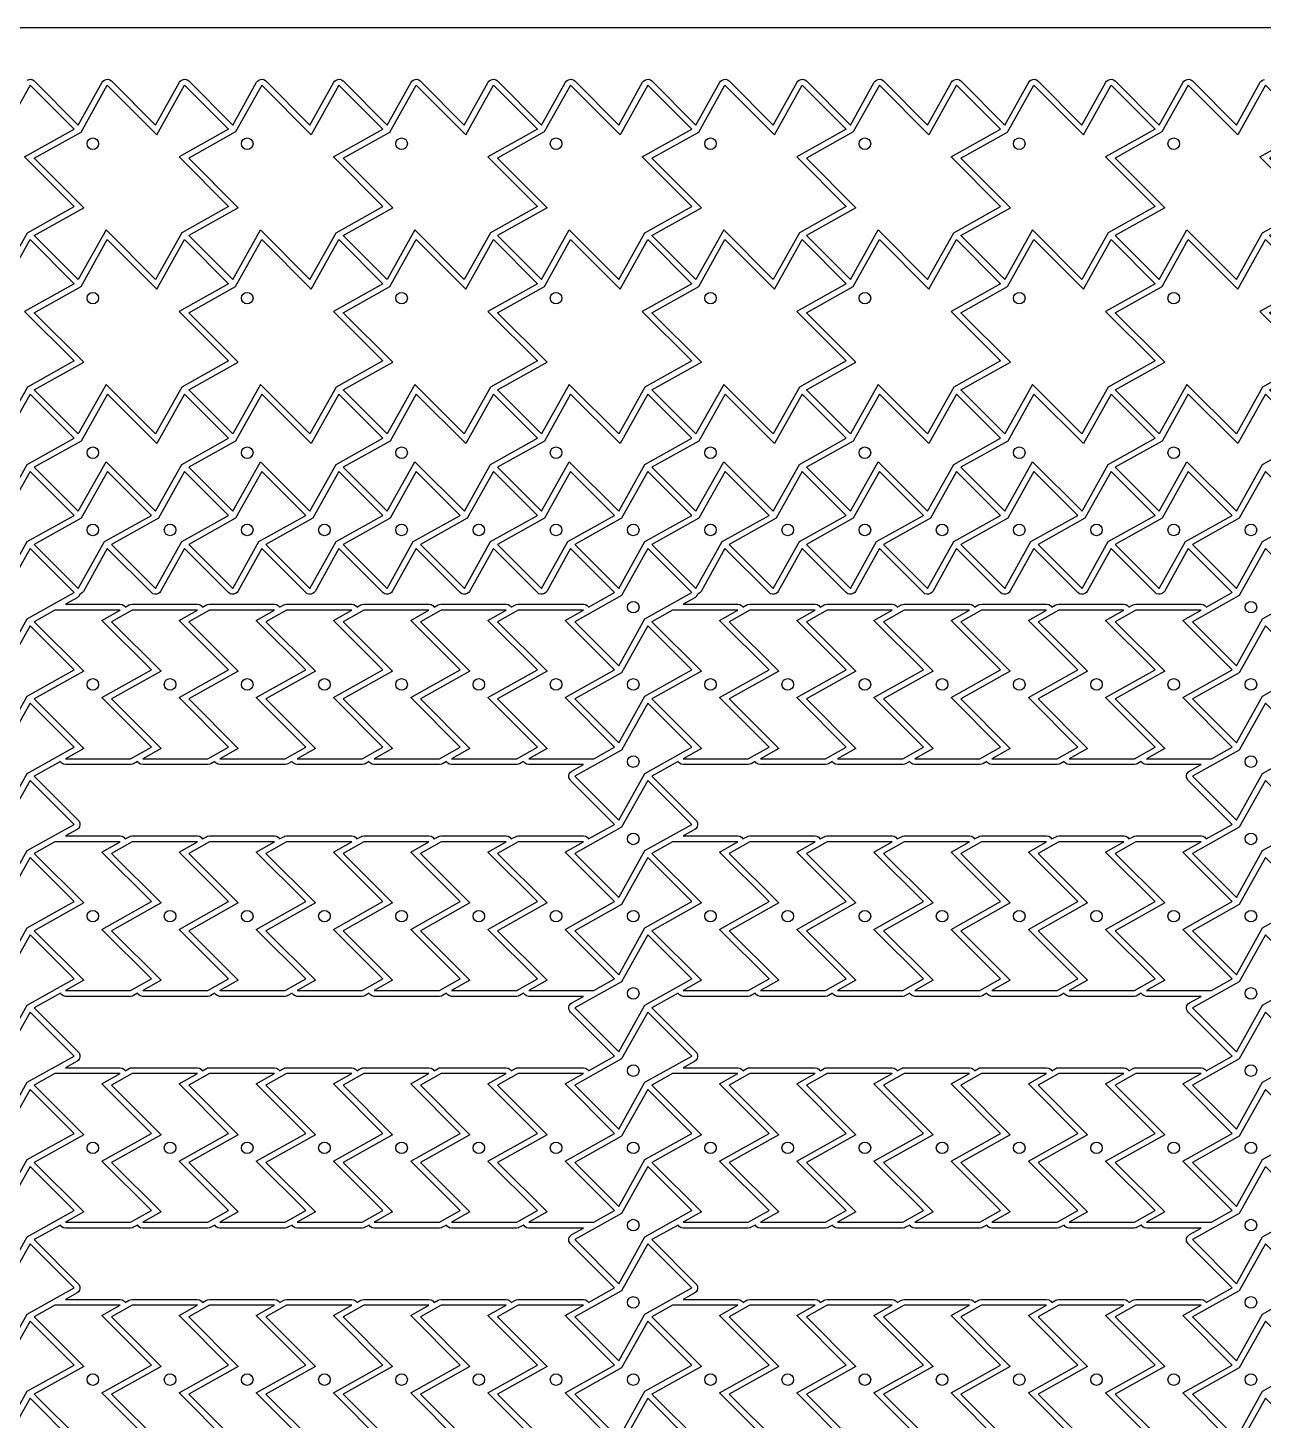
# Model space of a CAD drawing. Header units: millimetres. Extents: x -28 to 301, y -25 to 208.
# Drawn here: x 17.66 to 33.66, y 86.98 to 105 of the extents above; entities that cross this region are included whole.
import ezdxf

# ---------------------------------------------------------------- set-up
doc = ezdxf.new("R2010")
doc.units = ezdxf.units.MM
doc.header["$MEASUREMENT"] = 0
doc.layers.add('1_copper', color=7, linetype='Continuous')
doc.layers.add('drills_via_1_64', color=7, linetype='Continuous')

# ---------------------------------------------------------------- blocks, each defined once
blk = doc.blocks.new('*U23')
for points in [[(1.617, 1.329), (2.258, 0.688), (1.652, 0.348), (1.312, -0.258), (0.671, 0.383), (0.312, -0.258), (-0.258, 0.312), (0.384, 0.67), (-0.258, 1.312), (0.349, 1.651), (0.688, 2.258), (1.33, 1.617), (1.688, 2.258), (2.258, 1.688)], [(-0.383, -0.671), (0.258, -1.312), (-0.348, -1.652), (-0.688, -2.258), (-1.329, -1.617), (-1.688, -2.258), (-2.258, -1.688), (-1.616, -1.33), (-2.258, -0.688), (-1.651, -0.349), (-1.312, 0.258), (-0.67, -0.383), (-0.312, 0.258), (0.258, -0.312)], [(1.617, -0.671), (2.258, -1.312), (1.652, -1.652), (1.312, -2.258), (0.671, -1.617), (0.312, -2.258), (-0.258, -1.688), (0.384, -1.33), (-0.258, -0.688), (0.349, -0.349), (0.688, 0.258), (1.33, -0.383), (1.688, 0.258), (2.258, -0.312)]]:
    blk.add_lwpolyline(points, close=True)
at = {"layer": '1_copper'}
blk.add_lwpolyline([(-0.688, -0.258), (-0.348, 0.348), (0.258, 0.688), (0.258, 0.688), (-0.383, 1.329), (0.258, 1.688), (0.258, 1.688), (-0.312, 2.258), (-0.312, 2.258), (-0.671, 1.617), (-1.312, 2.258), (-1.312, 2.258), (-1.652, 1.652), (-2.258, 1.312), (-2.258, 1.312), (-1.617, 0.671), (-2.258, 0.312), (-2.258, 0.312), (-1.688, -0.258), (-1.688, -0.258), (-1.329, 0.383), (-0.688, -0.258)], close=True, dxfattribs=at)
blk = doc.blocks.new('*U24')
at = {"color": 0, "linetype": 'ByBlock', "lineweight": -2, "transparency": 16777216}
for p in [(12, 0), (16, 0), (20, 0), (24, 0), (28, 0)]:
    blk.add_blockref('*U23', p, dxfattribs=at)
blk = doc.blocks.new('*U42')
blk.add_lwpolyline([(-0.354, -0.962), (0.49, -0.962), (0.758, -0.812), (0.117, -0.171), (0.758, 0.188), (0.117, 0.829), (0.354, 0.962), (-0.49, 0.962), (-0.758, 0.812), (-0.117, 0.171), (-0.758, -0.188), (-0.117, -0.829)], close=True)
blk = doc.blocks.new('*U44')
at = {"color": 0, "linetype": 'ByBlock', "lineweight": -2, "transparency": 16777216}
for p in [(-6, 0), (-5, 0), (-4, 0), (-3, 0), (-2, 0), (-1, 0), (0, 0)]:
    blk.add_blockref('*U42', p, dxfattribs=at)
blk = doc.blocks.new('*U40')
for points in [[(4.258, 1.188), (3.688, 1.758), (3.349, 1.151), (2.742, 0.812), (3.312, 0.242), (3.651, 0.849)], [(4.258, 0.188), (3.688, 0.758), (3.349, 0.151), (2.742, -0.188), (3.312, -0.758), (3.651, -0.151)], [(4.258, -0.812), (3.688, -0.242), (3.349, -0.849), (2.742, -1.188), (3.312, -1.758), (3.651, -1.151)]]:
    blk.add_lwpolyline(points, close=True)
blk.add_blockref('*U44', (2.5, 0))
blk = doc.blocks.new('*U41')
at = {"color": 0, "linetype": 'ByBlock', "lineweight": -2, "transparency": 16777216}
for p in [(0, 0), (8, 0), (16, 0), (0, -3), (8, -3), (16, -3), (0, -6), (8, -6), (16, -6), (0, -9), (8, -9), (16, -9)]:
    blk.add_blockref('*U40', p, dxfattribs=at)
blk = doc.blocks.new('*U59')
blk.add_lwpolyline([(0.758, 0.188), (0.188, 0.758), (-0.151, 0.151), (-0.758, -0.188), (-0.188, -0.758), (0.151, -0.151)], close=True)
blk = doc.blocks.new('*U60')
at = {"color": 0, "linetype": 'ByBlock', "lineweight": -2, "transparency": 16777216}
for p in [(8, 0), (9, 0), (10, 0), (11, 0), (12, 0), (13, 0), (14, 0), (15, 0), (16, 0), (17, 0), (18, 0), (19, 0), (20, 0), (21, 0), (22, 0), (23, 0), (24, 0)]:
    blk.add_blockref('*U59', p, dxfattribs=at)
blk = doc.blocks.new('*U61')
blk.add_lwpolyline([(-0.329, -0.117), (0.312, -0.758), (0.651, -0.151), (1.258, 0.188), (0.688, 0.758), (0.329, 0.117), (-0.312, 0.758), (-0.651, 0.151), (-1.258, -0.188), (-0.688, -0.758)], close=True)
blk = doc.blocks.new('*U62')
at = {"color": 0, "linetype": 'ByBlock', "lineweight": -2, "transparency": 16777216}
for p in [(6, 0), (8, 0), (10, 0), (12, 0), (14, 0), (16, 0), (18, 0), (20, 0), (22, 0)]:
    blk.add_blockref('*U61', p, dxfattribs=at)

msp = doc.modelspace()

# ---------------------------------------------------------------- linework, layer by layer
at = {"layer": '1_copper'}
for points in [[(97, 105), (3, 105), (3, 65), (97, 65)], [(25.25799, 97.68799), (24.68799, 98.25799), (24.37863, 97.70462), (24.36862, 97.69066), (24.34937, 97.6753), (24.32623, 97.66688), (24.30161, 97.66626), (24.27808, 97.67352), (24.25808, 97.68789), (23.68799, 98.25799), (23.37863, 97.70462), (23.36862, 97.69066), (23.34937, 97.6753), (23.32623, 97.66688), (23.30161, 97.66626), (23.27808, 97.67352), (23.25808, 97.68789), (22.68799, 98.25799), (22.37863, 97.70462), (22.36862, 97.69066), (22.34937, 97.6753), (22.32623, 97.66688), (22.30161, 97.66626), (22.27808, 97.67352), (22.25808, 97.68789), (21.68799, 98.25799), (21.37863, 97.70462), (21.36862, 97.69066), (21.34937, 97.6753), (21.32623, 97.66688), (21.30161, 97.66626), (21.27808, 97.67352), (21.25808, 97.68789), (20.68799, 98.25799), (20.37863, 97.70462), (20.36862, 97.69066), (20.34937, 97.6753), (20.32623, 97.66688), (20.30161, 97.66626), (20.27808, 97.67352), (20.25808, 97.68789), (19.68799, 98.25799), (19.37863, 97.70462), (19.36862, 97.69066), (19.34937, 97.6753), (19.32623, 97.66688), (19.30161, 97.66626), (19.27808, 97.67352), (19.25808, 97.68789), (18.68799, 98.25799), (18.37863, 97.70462), (18.36862, 97.69066), (18.34937, 97.6753), (18.33092, 97.66859), (18.32805, 97.65736), (18.31466, 97.63669), (18.29538, 97.62137), (18.14662, 97.5382), (18.85377, 97.5382), (18.88084, 97.53323), (18.90215, 97.5209), (18.91842, 97.50241), (18.91987, 97.49897), (18.9727, 97.5285), (18.98562, 97.53423), (19.00993, 97.5382), (19.85377, 97.5382), (19.88084, 97.53323), (19.90215, 97.5209), (19.91842, 97.50241), (19.91987, 97.49897), (19.9727, 97.5285), (19.98562, 97.53423), (20.00993, 97.5382), (20.85377, 97.5382), (20.88084, 97.53323), (20.90215, 97.5209), (20.91843, 97.50241), (20.91987, 97.49897), (20.9727, 97.5285), (20.98562, 97.53423), (21.00993, 97.5382), (21.85377, 97.5382), (21.88084, 97.53323), (21.90215, 97.5209), (21.91843, 97.50241), (21.91987, 97.49897), (21.9727, 97.5285), (21.98562, 97.53423), (22.00993, 97.5382), (22.85377, 97.5382), (22.88084, 97.53323), (22.90215, 97.5209), (22.91843, 97.50241), (22.91987, 97.49897), (22.9727, 97.5285), (22.98562, 97.53423), (23.00993, 97.5382), (23.85377, 97.5382), (23.88084, 97.53323), (23.90215, 97.5209), (23.91842, 97.50241), (23.91987, 97.49897), (23.9727, 97.5285), (23.98562, 97.53423), (24.00993, 97.5382), (24.85377, 97.5382), (24.88084, 97.53323), (24.90215, 97.5209), (24.91843, 97.50241), (24.91987, 97.49897)], [(33.25799, 97.68799), (32.68799, 98.25799), (32.37863, 97.70462), (32.36862, 97.69066), (32.34937, 97.6753), (32.32623, 97.66688), (32.30161, 97.66626), (32.27808, 97.67352), (32.25808, 97.68789), (31.68799, 98.25799), (31.37863, 97.70462), (31.36862, 97.69066), (31.34937, 97.6753), (31.32623, 97.66688), (31.30161, 97.66626), (31.27808, 97.67352), (31.25808, 97.68789), (30.68799, 98.25799), (30.37863, 97.70462), (30.36862, 97.69066), (30.34937, 97.6753), (30.32623, 97.66688), (30.30161, 97.66626), (30.27808, 97.67352), (30.25808, 97.68789), (29.68799, 98.25799), (29.37863, 97.70462), (29.36862, 97.69066), (29.34937, 97.6753), (29.32623, 97.66688), (29.30161, 97.66626), (29.27808, 97.67352), (29.25808, 97.68789), (28.68799, 98.25799), (28.37863, 97.70462), (28.36862, 97.69066), (28.34937, 97.6753), (28.32623, 97.66688), (28.30161, 97.66626), (28.27808, 97.67352), (28.25808, 97.68789), (27.68799, 98.25799), (27.37863, 97.70462), (27.36862, 97.69066), (27.34937, 97.6753), (27.32623, 97.66688), (27.30161, 97.66626), (27.27808, 97.67352), (27.25808, 97.68789), (26.68799, 98.25799), (26.37863, 97.70462), (26.36862, 97.69066), (26.34937, 97.6753), (26.33092, 97.66859), (26.32805, 97.65736), (26.31466, 97.63669), (26.29538, 97.62137), (26.14662, 97.5382), (26.85377, 97.5382), (26.88084, 97.53323), (26.90215, 97.5209), (26.91843, 97.50241), (26.91987, 97.49897), (26.9727, 97.5285), (26.98562, 97.53423), (27.00993, 97.5382), (27.85377, 97.5382), (27.88084, 97.53323), (27.90215, 97.5209), (27.91843, 97.50241), (27.91987, 97.49897), (27.9727, 97.5285), (27.98562, 97.53423), (28.00993, 97.5382), (28.85377, 97.5382), (28.88084, 97.53323), (28.90215, 97.5209), (28.91843, 97.50241), (28.91987, 97.49897), (28.9727, 97.5285), (28.98562, 97.53423), (29.00993, 97.5382), (29.85377, 97.5382), (29.88084, 97.53323), (29.90215, 97.5209), (29.91842, 97.50241), (29.91987, 97.49897), (29.9727, 97.5285), (29.98562, 97.53423), (30.00993, 97.5382), (30.85377, 97.5382), (30.88084, 97.53323), (30.90215, 97.5209), (30.91843, 97.50241), (30.91987, 97.49897), (30.9727, 97.5285), (30.98562, 97.53423), (31.00993, 97.5382), (31.85377, 97.5382), (31.88084, 97.53323), (31.90215, 97.5209), (31.91843, 97.50241), (31.91987, 97.49897), (31.9727, 97.5285), (31.98562, 97.53423), (32.00993, 97.5382), (32.85377, 97.5382), (32.88084, 97.53323), (32.90215, 97.5209), (32.91842, 97.50241), (32.91987, 97.49897)], [(25.25799, 94.68799), (24.68789, 95.25808), (24.67719, 95.27152), (24.66765, 95.29422), (24.66585, 95.31878), (24.67195, 95.34264), (24.68534, 95.36331), (24.70462, 95.37863), (24.85338, 95.4618), (24.14623, 95.4618), (24.11916, 95.46677), (24.09785, 95.4791), (24.08158, 95.49759), (24.08013, 95.50103), (24.0273, 95.4715), (24.01438, 95.46577), (23.99007, 95.4618), (23.14623, 95.4618), (23.11916, 95.46677), (23.09785, 95.4791), (23.08158, 95.49759), (23.08013, 95.50103), (23.0273, 95.4715), (23.01438, 95.46577), (22.99007, 95.4618), (22.14623, 95.4618), (22.11916, 95.46677), (22.09785, 95.4791), (22.08158, 95.49759), (22.08013, 95.50103), (22.0273, 95.4715), (22.01438, 95.46577), (21.99007, 95.4618), (21.14623, 95.4618), (21.11916, 95.46677), (21.09785, 95.4791), (21.08158, 95.49759), (21.08013, 95.50103), (21.0273, 95.4715), (21.01438, 95.46577), (20.99007, 95.4618), (20.14623, 95.4618), (20.11916, 95.46677), (20.09785, 95.4791), (20.08158, 95.49759), (20.08013, 95.50103), (20.0273, 95.4715), (20.01438, 95.46577), (19.99007, 95.4618), (19.14623, 95.4618), (19.11916, 95.46677), (19.09785, 95.4791), (19.08158, 95.49759), (19.08013, 95.50103), (19.0273, 95.4715), (19.01438, 95.46577), (18.99007, 95.4618), (18.14623, 95.4618), (18.11916, 95.46677), (18.09785, 95.4791), (18.08158, 95.49759), (18.08013, 95.50103), (17.74201, 95.31201), (18.31211, 94.74192), (18.32281, 94.72848), (18.33235, 94.70578), (18.33415, 94.68122), (18.32805, 94.65736), (18.31466, 94.63669), (18.29538, 94.62137), (18.14662, 94.5382), (18.85377, 94.5382), (18.88084, 94.53323), (18.90215, 94.5209), (18.91842, 94.50241), (18.91987, 94.49897), (18.9727, 94.5285), (18.98562, 94.53423), (19.00993, 94.5382), (19.85377, 94.5382), (19.88084, 94.53323), (19.90215, 94.5209), (19.91842, 94.50241), (19.91987, 94.49897), (19.9727, 94.5285), (19.98562, 94.53423), (20.00993, 94.5382), (20.85377, 94.5382), (20.88084, 94.53323), (20.90215, 94.5209), (20.91843, 94.50241), (20.91987, 94.49897), (20.9727, 94.5285), (20.98562, 94.53423), (21.00993, 94.5382), (21.85377, 94.5382), (21.88084, 94.53323), (21.90215, 94.5209), (21.91843, 94.50241), (21.91987, 94.49897), (21.9727, 94.5285), (21.98562, 94.53423), (22.00993, 94.5382), (22.85377, 94.5382), (22.88084, 94.53323), (22.90215, 94.5209), (22.91843, 94.50241), (22.91987, 94.49897), (22.9727, 94.5285), (22.98562, 94.53423), (23.00993, 94.5382), (23.85377, 94.5382), (23.88084, 94.53323), (23.90215, 94.5209), (23.91842, 94.50241), (23.91987, 94.49897), (23.9727, 94.5285), (23.98562, 94.53423), (24.00993, 94.5382), (24.85377, 94.5382), (24.88084, 94.53323), (24.90215, 94.5209), (24.91843, 94.50241), (24.91987, 94.49897)], [(33.25799, 94.68799), (32.68789, 95.25808), (32.67719, 95.27152), (32.66765, 95.29422), (32.66585, 95.31878), (32.67195, 95.34264), (32.68534, 95.36331), (32.70462, 95.37863), (32.85338, 95.4618), (32.14623, 95.4618), (32.11916, 95.46677), (32.09785, 95.4791), (32.08158, 95.49759), (32.08013, 95.50103), (32.0273, 95.4715), (32.01438, 95.46577), (31.99007, 95.4618), (31.14623, 95.4618), (31.11916, 95.46677), (31.09785, 95.4791), (31.08158, 95.49759), (31.08013, 95.50103), (31.0273, 95.4715), (31.01438, 95.46577), (30.99007, 95.4618), (30.14623, 95.4618), (30.11916, 95.46677), (30.09785, 95.4791), (30.08158, 95.49759), (30.08013, 95.50103), (30.0273, 95.4715), (30.01438, 95.46577), (29.99007, 95.4618), (29.14623, 95.4618), (29.11916, 95.46677), (29.09785, 95.4791), (29.08158, 95.49759), (29.08013, 95.50103), (29.0273, 95.4715), (29.01438, 95.46577), (28.99007, 95.4618), (28.14623, 95.4618), (28.11916, 95.46677), (28.09785, 95.4791), (28.08158, 95.49759), (28.08013, 95.50103), (28.0273, 95.4715), (28.01438, 95.46577), (27.99007, 95.4618), (27.14623, 95.4618), (27.11916, 95.46677), (27.09785, 95.4791), (27.08158, 95.49759), (27.08013, 95.50103), (27.0273, 95.4715), (27.01438, 95.46577), (26.99007, 95.4618), (26.14623, 95.4618), (26.11916, 95.46677), (26.09785, 95.4791), (26.08158, 95.49759), (26.08013, 95.50103), (25.74201, 95.31201), (26.31211, 94.74192), (26.32281, 94.72848), (26.33235, 94.70578), (26.33415, 94.68122), (26.32805, 94.65736), (26.31466, 94.63669), (26.29538, 94.62137), (26.14662, 94.5382), (26.85377, 94.5382), (26.88084, 94.53323), (26.90215, 94.5209), (26.91843, 94.50241), (26.91987, 94.49897), (26.9727, 94.5285), (26.98562, 94.53423), (27.00993, 94.5382), (27.85377, 94.5382), (27.88084, 94.53323), (27.90215, 94.5209), (27.91843, 94.50241), (27.91987, 94.49897), (27.9727, 94.5285), (27.98562, 94.53423), (28.00993, 94.5382), (28.85377, 94.5382), (28.88084, 94.53323), (28.90215, 94.5209), (28.91843, 94.50241), (28.91987, 94.49897), (28.9727, 94.5285), (28.98562, 94.53423), (29.00993, 94.5382), (29.85377, 94.5382), (29.88084, 94.53323), (29.90215, 94.5209), (29.91842, 94.50241), (29.91987, 94.49897), (29.9727, 94.5285), (29.98562, 94.53423), (30.00993, 94.5382), (30.85377, 94.5382), (30.88084, 94.53323), (30.90215, 94.5209), (30.91843, 94.50241), (30.91987, 94.49897), (30.9727, 94.5285), (30.98562, 94.53423), (31.00993, 94.5382), (31.85377, 94.5382), (31.88084, 94.53323), (31.90215, 94.5209), (31.91843, 94.50241), (31.91987, 94.49897), (31.9727, 94.5285), (31.98562, 94.53423), (32.00993, 94.5382), (32.85377, 94.5382), (32.88084, 94.53323), (32.90215, 94.5209), (32.91842, 94.50241), (32.91987, 94.49897)], [(25.25799, 91.68799), (24.68789, 92.25808), (24.67719, 92.27152), (24.66765, 92.29422), (24.66585, 92.31878), (24.67195, 92.34264), (24.68534, 92.36331), (24.70462, 92.37863), (24.85338, 92.4618), (24.14623, 92.4618), (24.11916, 92.46677), (24.09785, 92.4791), (24.08158, 92.49759), (24.08013, 92.50103), (24.0273, 92.4715), (24.01438, 92.46577), (23.99007, 92.4618), (23.14623, 92.4618), (23.11916, 92.46677), (23.09785, 92.4791), (23.08158, 92.49759), (23.08013, 92.50103), (23.0273, 92.4715), (23.01438, 92.46577), (22.99007, 92.4618), (22.14623, 92.4618), (22.11916, 92.46677), (22.09785, 92.4791), (22.08158, 92.49759), (22.08013, 92.50103), (22.0273, 92.4715), (22.01438, 92.46577), (21.99007, 92.4618), (21.14623, 92.4618), (21.11916, 92.46677), (21.09785, 92.4791), (21.08158, 92.49759), (21.08013, 92.50103), (21.0273, 92.4715), (21.01438, 92.46577), (20.99007, 92.4618), (20.14623, 92.4618), (20.11916, 92.46677), (20.09785, 92.4791), (20.08158, 92.49759), (20.08013, 92.50103), (20.0273, 92.4715), (20.01438, 92.46577), (19.99007, 92.4618), (19.14623, 92.4618), (19.11916, 92.46677), (19.09785, 92.4791), (19.08158, 92.49759), (19.08013, 92.50103), (19.0273, 92.4715), (19.01438, 92.46577), (18.99007, 92.4618), (18.14623, 92.4618), (18.11916, 92.46677), (18.09785, 92.4791), (18.08158, 92.49759), (18.08013, 92.50103), (17.74201, 92.31201), (18.31211, 91.74192), (18.32281, 91.72848), (18.33235, 91.70578), (18.33415, 91.68122), (18.32805, 91.65736), (18.31466, 91.63669), (18.29538, 91.62137), (18.14662, 91.5382), (18.85377, 91.5382), (18.88084, 91.53323), (18.90215, 91.5209), (18.91842, 91.50241), (18.91987, 91.49897), (18.9727, 91.5285), (18.98562, 91.53423), (19.00993, 91.5382), (19.85377, 91.5382), (19.88084, 91.53323), (19.90215, 91.5209), (19.91842, 91.50241), (19.91987, 91.49897), (19.9727, 91.5285), (19.98562, 91.53423), (20.00993, 91.5382), (20.85377, 91.5382), (20.88084, 91.53323), (20.90215, 91.5209), (20.91843, 91.50241), (20.91987, 91.49897), (20.9727, 91.5285), (20.98562, 91.53423), (21.00993, 91.5382), (21.85377, 91.5382), (21.88084, 91.53323), (21.90215, 91.5209), (21.91843, 91.50241), (21.91987, 91.49897), (21.9727, 91.5285), (21.98562, 91.53423), (22.00993, 91.5382), (22.85377, 91.5382), (22.88084, 91.53323), (22.90215, 91.5209), (22.91843, 91.50241), (22.91987, 91.49897), (22.9727, 91.5285), (22.98562, 91.53423), (23.00993, 91.5382), (23.85377, 91.5382), (23.88084, 91.53323), (23.90215, 91.5209), (23.91842, 91.50241), (23.91987, 91.49897), (23.9727, 91.5285), (23.98562, 91.53423), (24.00993, 91.5382), (24.85377, 91.5382), (24.88084, 91.53323), (24.90215, 91.5209), (24.91843, 91.50241), (24.91987, 91.49897)], [(33.25799, 91.68799), (32.68789, 92.25808), (32.67719, 92.27152), (32.66765, 92.29422), (32.66585, 92.31878), (32.67195, 92.34264), (32.68534, 92.36331), (32.70462, 92.37863), (32.85338, 92.4618), (32.14623, 92.4618), (32.11916, 92.46677), (32.09785, 92.4791), (32.08158, 92.49759), (32.08013, 92.50103), (32.0273, 92.4715), (32.01438, 92.46577), (31.99007, 92.4618), (31.14623, 92.4618), (31.11916, 92.46677), (31.09785, 92.4791), (31.08158, 92.49759), (31.08013, 92.50103), (31.0273, 92.4715), (31.01438, 92.46577), (30.99007, 92.4618), (30.14623, 92.4618), (30.11916, 92.46677), (30.09785, 92.4791), (30.08158, 92.49759), (30.08013, 92.50103), (30.0273, 92.4715), (30.01438, 92.46577), (29.99007, 92.4618), (29.14623, 92.4618), (29.11916, 92.46677), (29.09785, 92.4791), (29.08158, 92.49759), (29.08013, 92.50103), (29.0273, 92.4715), (29.01438, 92.46577), (28.99007, 92.4618), (28.14623, 92.4618), (28.11916, 92.46677), (28.09785, 92.4791), (28.08158, 92.49759), (28.08013, 92.50103), (28.0273, 92.4715), (28.01438, 92.46577), (27.99007, 92.4618), (27.14623, 92.4618), (27.11916, 92.46677), (27.09785, 92.4791), (27.08158, 92.49759), (27.08013, 92.50103), (27.0273, 92.4715), (27.01438, 92.46577), (26.99007, 92.4618), (26.14623, 92.4618), (26.11916, 92.46677), (26.09785, 92.4791), (26.08158, 92.49759), (26.08013, 92.50103), (25.74201, 92.31201), (26.31211, 91.74192), (26.32281, 91.72848), (26.33235, 91.70578), (26.33415, 91.68122), (26.32805, 91.65736), (26.31466, 91.63669), (26.29538, 91.62137), (26.14662, 91.5382), (26.85377, 91.5382), (26.88084, 91.53323), (26.90215, 91.5209), (26.91843, 91.50241), (26.91987, 91.49897), (26.9727, 91.5285), (26.98562, 91.53423), (27.00993, 91.5382), (27.85377, 91.5382), (27.88084, 91.53323), (27.90215, 91.5209), (27.91843, 91.50241), (27.91987, 91.49897), (27.9727, 91.5285), (27.98562, 91.53423), (28.00993, 91.5382), (28.85377, 91.5382), (28.88084, 91.53323), (28.90215, 91.5209), (28.91843, 91.50241), (28.91987, 91.49897), (28.9727, 91.5285), (28.98562, 91.53423), (29.00993, 91.5382), (29.85377, 91.5382), (29.88084, 91.53323), (29.90215, 91.5209), (29.91842, 91.50241), (29.91987, 91.49897), (29.9727, 91.5285), (29.98562, 91.53423), (30.00993, 91.5382), (30.85377, 91.5382), (30.88084, 91.53323), (30.90215, 91.5209), (30.91843, 91.50241), (30.91987, 91.49897), (30.9727, 91.5285), (30.98562, 91.53423), (31.00993, 91.5382), (31.85377, 91.5382), (31.88084, 91.53323), (31.90215, 91.5209), (31.91843, 91.50241), (31.91987, 91.49897), (31.9727, 91.5285), (31.98562, 91.53423), (32.00993, 91.5382), (32.85377, 91.5382), (32.88084, 91.53323), (32.90215, 91.5209), (32.91842, 91.50241), (32.91987, 91.49897)], [(25.25799, 88.68799), (24.68789, 89.25808), (24.67719, 89.27152), (24.66765, 89.29422), (24.66585, 89.31878), (24.67195, 89.34264), (24.68534, 89.36331), (24.70462, 89.37863), (24.85338, 89.4618), (24.14623, 89.4618), (24.11916, 89.46677), (24.09785, 89.4791), (24.08158, 89.49759), (24.08013, 89.50103), (24.0273, 89.4715), (24.01438, 89.46578), (23.99007, 89.4618), (23.14623, 89.4618), (23.11916, 89.46677), (23.09785, 89.4791), (23.08158, 89.49759), (23.08013, 89.50103), (23.0273, 89.4715), (23.01438, 89.46578), (22.99007, 89.4618), (22.14623, 89.4618), (22.11916, 89.46677), (22.09785, 89.4791), (22.08158, 89.49759), (22.08013, 89.50103), (22.0273, 89.4715), (22.01438, 89.46578), (21.99007, 89.4618), (21.14623, 89.4618), (21.11916, 89.46677), (21.09785, 89.4791), (21.08158, 89.49759), (21.08013, 89.50103), (21.0273, 89.4715), (21.01438, 89.46578), (20.99007, 89.4618), (20.14623, 89.4618), (20.11916, 89.46677), (20.09785, 89.4791), (20.08158, 89.49759), (20.08013, 89.50103), (20.0273, 89.4715), (20.01438, 89.46578), (19.99007, 89.4618), (19.14623, 89.4618), (19.11916, 89.46677), (19.09785, 89.4791), (19.08158, 89.49759), (19.08013, 89.50103), (19.0273, 89.4715), (19.01438, 89.46578), (18.99007, 89.4618), (18.14623, 89.4618), (18.11916, 89.46677), (18.09785, 89.4791), (18.08158, 89.49759), (18.08013, 89.50103), (17.74201, 89.31201), (18.31211, 88.74192), (18.32281, 88.72848), (18.33235, 88.70578), (18.33415, 88.68122), (18.32805, 88.65736), (18.31466, 88.63669), (18.29538, 88.62137), (18.14662, 88.5382), (18.85377, 88.5382), (18.88084, 88.53323), (18.90215, 88.5209), (18.91842, 88.50241), (18.91987, 88.49897), (18.9727, 88.5285), (18.98562, 88.53423), (19.00993, 88.5382), (19.85377, 88.5382), (19.88084, 88.53323), (19.90215, 88.5209), (19.91842, 88.50241), (19.91987, 88.49897), (19.9727, 88.5285), (19.98562, 88.53423), (20.00993, 88.5382), (20.85377, 88.5382), (20.88084, 88.53323), (20.90215, 88.5209), (20.91843, 88.50241), (20.91987, 88.49897), (20.9727, 88.5285), (20.98562, 88.53423), (21.00993, 88.5382), (21.85377, 88.5382), (21.88084, 88.53323), (21.90215, 88.5209), (21.91843, 88.50241), (21.91987, 88.49897), (21.9727, 88.5285), (21.98562, 88.53423), (22.00993, 88.5382), (22.85377, 88.5382), (22.88084, 88.53323), (22.90215, 88.5209), (22.91843, 88.50241), (22.91987, 88.49897), (22.9727, 88.5285), (22.98562, 88.53423), (23.00993, 88.5382), (23.85377, 88.5382), (23.88084, 88.53323), (23.90215, 88.5209), (23.91842, 88.50241), (23.91987, 88.49897), (23.9727, 88.5285), (23.98562, 88.53423), (24.00993, 88.5382), (24.85377, 88.5382), (24.88084, 88.53323), (24.90215, 88.5209), (24.91843, 88.50241), (24.91987, 88.49897)], [(33.25799, 88.68799), (32.68789, 89.25808), (32.67719, 89.27152), (32.66765, 89.29422), (32.66585, 89.31878), (32.67195, 89.34264), (32.68534, 89.36331), (32.70462, 89.37863), (32.85338, 89.4618), (32.14623, 89.4618), (32.11916, 89.46677), (32.09785, 89.4791), (32.08158, 89.49759), (32.08013, 89.50103), (32.0273, 89.4715), (32.01438, 89.46578), (31.99007, 89.4618), (31.14623, 89.4618), (31.11916, 89.46677), (31.09785, 89.4791), (31.08158, 89.49759), (31.08013, 89.50103), (31.0273, 89.4715), (31.01438, 89.46578), (30.99007, 89.4618), (30.14623, 89.4618), (30.11916, 89.46677), (30.09785, 89.4791), (30.08158, 89.49759), (30.08013, 89.50103), (30.0273, 89.4715), (30.01438, 89.46578), (29.99007, 89.4618), (29.14623, 89.4618), (29.11916, 89.46677), (29.09785, 89.4791), (29.08158, 89.49759), (29.08013, 89.50103), (29.0273, 89.4715), (29.01438, 89.46578), (28.99007, 89.4618), (28.14623, 89.4618), (28.11916, 89.46677), (28.09785, 89.4791), (28.08158, 89.49759), (28.08013, 89.50103), (28.0273, 89.4715), (28.01438, 89.46578), (27.99007, 89.4618), (27.14623, 89.4618), (27.11916, 89.46677), (27.09785, 89.4791), (27.08158, 89.49759), (27.08013, 89.50103), (27.0273, 89.4715), (27.01438, 89.46578), (26.99007, 89.4618), (26.14623, 89.4618), (26.11916, 89.46677), (26.09785, 89.4791), (26.08158, 89.49759), (26.08013, 89.50103), (25.74201, 89.31201), (26.31211, 88.74192), (26.32281, 88.72848), (26.33235, 88.70578), (26.33415, 88.68122), (26.32805, 88.65736), (26.31466, 88.63669), (26.29538, 88.62137), (26.14662, 88.5382), (26.85377, 88.5382), (26.88084, 88.53323), (26.90215, 88.5209), (26.91843, 88.50241), (26.91987, 88.49897), (26.9727, 88.5285), (26.98562, 88.53423), (27.00993, 88.5382), (27.85377, 88.5382), (27.88084, 88.53323), (27.90215, 88.5209), (27.91843, 88.50241), (27.91987, 88.49897), (27.9727, 88.5285), (27.98562, 88.53423), (28.00993, 88.5382), (28.85377, 88.5382), (28.88084, 88.53323), (28.90215, 88.5209), (28.91843, 88.50241), (28.91987, 88.49897), (28.9727, 88.5285), (28.98562, 88.53423), (29.00993, 88.5382), (29.85377, 88.5382), (29.88084, 88.53323), (29.90215, 88.5209), (29.91842, 88.50241), (29.91987, 88.49897), (29.9727, 88.5285), (29.98562, 88.53423), (30.00993, 88.5382), (30.85377, 88.5382), (30.88084, 88.53323), (30.90215, 88.5209), (30.91843, 88.50241), (30.91987, 88.49897), (30.9727, 88.5285), (30.98562, 88.53423), (31.00993, 88.5382), (31.85377, 88.5382), (31.88084, 88.53323), (31.90215, 88.5209), (31.91843, 88.50241), (31.91987, 88.49897), (31.9727, 88.5285), (31.98562, 88.53423), (32.00993, 88.5382), (32.85377, 88.5382), (32.88084, 88.53323), (32.90215, 88.5209), (32.91842, 88.50241), (32.91987, 88.49897)]]:
    msp.add_lwpolyline(points, close=True, dxfattribs=at)
msp.add_lwpolyline([(17.65063, 104.3247), (17.67377, 104.33312), (17.69839, 104.33374), (17.72192, 104.32648), (17.74192, 104.31211), (18.31201, 103.74201), (18.62137, 104.29538), (18.63138, 104.30934), (18.65063, 104.3247), (18.67377, 104.33312), (18.69839, 104.33374), (18.72192, 104.32648), (18.74192, 104.31211), (19.31201, 103.74201), (19.62137, 104.29538), (19.63138, 104.30934), (19.65063, 104.3247), (19.67377, 104.33312), (19.69839, 104.33374), (19.72192, 104.32648), (19.74192, 104.31211), (20.31201, 103.74201), (20.62137, 104.29538), (20.63138, 104.30934), (20.65063, 104.3247), (20.67377, 104.33312), (20.69839, 104.33374), (20.72192, 104.32648), (20.74192, 104.31211), (21.31201, 103.74201), (21.62137, 104.29538), (21.63138, 104.30934), (21.65063, 104.3247), (21.67378, 104.33312), (21.69839, 104.33374), (21.72192, 104.32648), (21.74192, 104.31211), (22.31201, 103.74201), (22.62137, 104.29538), (22.63138, 104.30934), (22.65063, 104.3247), (22.67378, 104.33312), (22.69839, 104.33374), (22.72192, 104.32648), (22.74192, 104.31211), (23.31201, 103.74201), (23.62137, 104.29538), (23.63138, 104.30934), (23.65063, 104.3247), (23.67378, 104.33312), (23.69839, 104.33374), (23.72192, 104.32648), (23.74192, 104.31211), (24.31201, 103.74201), (24.62137, 104.29538), (24.63138, 104.30934), (24.65063, 104.3247), (24.67378, 104.33312), (24.69839, 104.33374), (24.72192, 104.32648), (24.74192, 104.31211), (25.31201, 103.74201), (25.62137, 104.29538), (25.63138, 104.30934), (25.65063, 104.3247), (25.67378, 104.33312), (25.69839, 104.33374), (25.72192, 104.32648), (25.74192, 104.31211), (26.31201, 103.74201), (26.62137, 104.29538), (26.63138, 104.30934), (26.65063, 104.3247), (26.67378, 104.33312), (26.69839, 104.33374), (26.72192, 104.32648), (26.74192, 104.31211), (27.31201, 103.74201), (27.62137, 104.29538), (27.63138, 104.30934), (27.65063, 104.3247), (27.67378, 104.33312), (27.69839, 104.33374), (27.72192, 104.32648), (27.74192, 104.31211), (28.31201, 103.74201), (28.62137, 104.29538), (28.63138, 104.30934), (28.65063, 104.3247), (28.67378, 104.33312), (28.69839, 104.33374), (28.72192, 104.32648), (28.74192, 104.31211), (29.31201, 103.74201), (29.62137, 104.29538), (29.63138, 104.30934), (29.65063, 104.3247), (29.67378, 104.33312), (29.69839, 104.33374), (29.72192, 104.32648), (29.74192, 104.31211), (30.31201, 103.74201), (30.62137, 104.29538), (30.63138, 104.30934), (30.65063, 104.3247), (30.67378, 104.33312), (30.69839, 104.33374), (30.72192, 104.32648), (30.74192, 104.31211), (31.31201, 103.74201), (31.62137, 104.29538), (31.63138, 104.30934), (31.65063, 104.3247), (31.67378, 104.33312), (31.69839, 104.33374), (31.72192, 104.32648), (31.74192, 104.31211), (32.31201, 103.74201), (32.62137, 104.29538), (32.63138, 104.30934), (32.65063, 104.3247), (32.67377, 104.33312), (32.69839, 104.33374), (32.72192, 104.32648), (32.74192, 104.31211), (33.31201, 103.74201), (33.62137, 104.29538), (33.63138, 104.30934), (33.65063, 104.3247), (33.67377, 104.33312)], dxfattribs=at)
at = {"layer": 'drills_via_1_64'}
for centre in [(18.5, 103.5), (20.5, 103.5), (22.5, 103.5), (24.5, 103.5), (26.5, 103.5), (28.5, 103.5), (30.5, 103.5), (32.5, 103.5), (18.5, 101.5), (20.5, 101.5), (22.5, 101.5), (24.5, 101.5), (26.5, 101.5), (28.5, 101.5), (30.5, 101.5), (32.5, 101.5), (18.5, 99.5), (20.5, 99.5), (22.5, 99.5), (24.5, 99.5), (26.5, 99.5), (28.5, 99.5), (30.5, 99.5), (32.5, 99.5), (18.5, 98.5), (19.5, 98.5), (20.5, 98.5), (21.5, 98.5), (22.5, 98.5), (23.5, 98.5), (24.5, 98.5), (25.5, 98.5), (26.5, 98.5), (27.5, 98.5), (28.5, 98.5), (29.5, 98.5), (30.5, 98.5), (31.5, 98.5), (32.5, 98.5), (33.5, 98.5), (25.5, 97.5), (33.5, 97.5), (18.5, 96.5), (19.5, 96.5), (20.5, 96.5), (21.5, 96.5), (22.5, 96.5), (23.5, 96.5), (24.5, 96.5), (25.5, 96.5), (26.5, 96.5), (27.5, 96.5), (28.5, 96.5), (29.5, 96.5), (30.5, 96.5), (31.5, 96.5), (32.5, 96.5), (33.5, 96.5), (25.5, 95.5), (33.5, 95.5), (25.5, 94.5), (33.5, 94.5), (18.5, 93.5), (19.5, 93.5), (20.5, 93.5), (21.5, 93.5), (22.5, 93.5), (23.5, 93.5), (24.5, 93.5), (25.5, 93.5), (26.5, 93.5), (27.5, 93.5), (28.5, 93.5), (29.5, 93.5), (30.5, 93.5), (31.5, 93.5), (32.5, 93.5), (33.5, 93.5), (25.5, 92.5), (33.5, 92.5), (25.5, 91.5), (33.5, 91.5), (18.5, 90.5), (19.5, 90.5), (20.5, 90.5), (21.5, 90.5), (22.5, 90.5), (23.5, 90.5), (24.5, 90.5), (25.5, 90.5), (26.5, 90.5), (27.5, 90.5), (28.5, 90.5), (29.5, 90.5), (30.5, 90.5), (31.5, 90.5), (32.5, 90.5), (33.5, 90.5), (25.5, 89.5), (33.5, 89.5), (25.5, 88.5), (33.5, 88.5), (18.5, 87.5), (19.5, 87.5), (20.5, 87.5), (21.5, 87.5), (22.5, 87.5), (23.5, 87.5), (24.5, 87.5), (25.5, 87.5), (26.5, 87.5), (27.5, 87.5), (28.5, 87.5), (29.5, 87.5), (30.5, 87.5), (31.5, 87.5), (32.5, 87.5), (33.5, 87.5)]:
    msp.add_circle(centre, 0.075, dxfattribs=at)

# ---------------------------------------------------------------- block references
at = {"linetype": 'Continuous'}
for name, p in [('*U24', (6.00003, 102.00004)), ('*U62', (11.00033, 99.49981)), ('*U60', (9.50033, 98.49981)), ('*U41', (14.00033, 96.49981))]:
    msp.add_blockref(name, p, dxfattribs=at)

doc.saveas('drawing.dxf')
